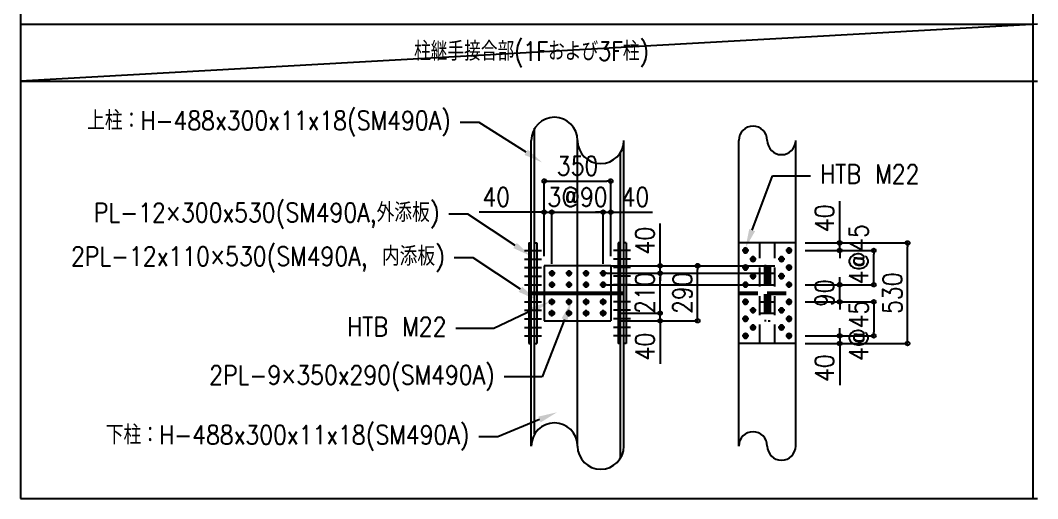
# Model space of a CAD drawing. Extents: x -668440 to 1010955, y -1678500 to 210463.
# Drawn here: x -528886 to -475273, y -559286 to -534088 of the extents above; entities that cross this region are included whole.
import ezdxf
from ezdxf import colors
from ezdxf.entities.mleader import LeaderData, LeaderLine
from ezdxf.enums import TextEntityAlignment as Align
from ezdxf.math import Vec2, Vec3

# ---------------------------------------------------------------- set-up
doc = ezdxf.new("R2010")
doc.units = 0
doc.header["$MEASUREMENT"] = 0
doc.linetypes.add('DASHED', pattern=[0.75, 0.5, -0.25])
doc.layers.get('0').update_dxf_attribs({"color": 3, "linetype": 'CONTINUOUS'})
doc.layers.get('Defpoints').update_dxf_attribs({"color": 251, "linetype": 'CONTINUOUS'})
for name, color, linetype in [('Sプレート', 1, 'CONTINUOUS'), ('Sプレート文字', 1, 'CONTINUOUS'), ('Sボルト', 2, 'CONTINUOUS'), ('S柱', 4, 'CONTINUOUS'), ('寸法', 3, 'CONTINUOUS'), ('注記', 3, 'CONTINUOUS')]:
    doc.layers.add(name, color=color, linetype=linetype)
doc.styles.add('DRACAD', font='txt', dxfattribs={"width": 0.85, "bigfont": 'extfont2'})
doc.dimstyles.new('MYDIM', dxfattribs={"dimtxt": 120, "dimasz": 20, "dimexe": 1.25, "dimexo": 50, "dimgap": 50, "dimtad": 1, "dimdec": 4, "dimdsep": 46, "dimtxsty": 'DRACAD', "dimblk": 'ORIGIN', "dimcen": 2.5, "dimadec": 0, "dimazin": 0, "dimtfac": 1, "dimtdec": 4, "dimtmove": 0, "dimatfit": 3, "dimfxl": 1, "dimtolj": 1, "dimtzin": 0, "dimarcsym": 0})

# ---------------------------------------------------------------- blocks, each defined once
blk = doc.blocks.new('_ORIGIN')
at = {"color": 0, "linetype": 'ByBlock', "lineweight": -2}
blk.add_line((0, 0), (-1, 0), dxfattribs=at)
blk.add_circle((0, 0), 0.5, dxfattribs=at)
blk = doc.blocks.new('*D8121')
at = {"layer": 'Defpoints', "color": 0}
for p in [(133101.7, -1088248), (133514.2, -1088248), (133102.4, -1088428)]:
    blk.add_point(p, dxfattribs=at)
at = {"layer": '寸法', "color": 0, "lineweight": -2}
for p, q in [((133151.7, -1088248), (133515.5, -1088248)), ((133514.2, -1088408), (133514.2, -1088268)), ((133152.4, -1088428), (133515.5, -1088428))]:
    blk.add_line(p, q, dxfattribs=at)
at = {"layer": '寸法', "color": 0, "linetype": 'ByBlock', "lineweight": -2, "xscale": 20, "yscale": 20, "zscale": 20}
for p, rotation in [((133514.2, -1088248), 90), ((133514.2, -1088428), 270)]:
    blk.add_blockref('_ORIGIN', p, dxfattribs=dict(at, rotation=rotation))
at = {"layer": '寸法', "color": 0, "insert": (133434.2, -1088268), "char_height": 100, "attachment_point": 5, "rotation": 90, "style": 'DRACAD'}
blk.add_mtext('\\A1;4@45', dxfattribs=at)
blk = doc.blocks.new('*D8122')
at = {"layer": 'Defpoints', "color": 0}
for p in [(133102.4, -1088208), (133333.9, -1088208), (133101.7, -1088248)]:
    blk.add_point(p, dxfattribs=at)
at = {"layer": '寸法', "color": 0, "lineweight": -2}
for p, q in [((133333.9, -1088188), (133333.9, -1087988)), ((133152.4, -1088208), (133335.2, -1088208)), ((133333.9, -1088248), (133333.9, -1088208)), ((133151.7, -1088248), (133335.2, -1088248)), ((133333.9, -1088268), (133333.9, -1088288))]:
    blk.add_line(p, q, dxfattribs=at)
at = {"layer": '寸法', "color": 0, "linetype": 'ByBlock', "lineweight": -2, "xscale": 20, "yscale": 20, "zscale": 20}
for p, rotation in [((133333.9, -1088208), 270), ((133333.9, -1088248), 90)]:
    blk.add_blockref('_ORIGIN', p, dxfattribs=dict(at, rotation=rotation))
at = {"layer": '寸法', "color": 0, "insert": (133253.9, -1088078), "char_height": 100, "attachment_point": 5, "rotation": 90, "style": 'DRACAD'}
blk.add_mtext('\\A1;40', dxfattribs=at)
blk = doc.blocks.new('*D8123')
at = {"layer": 'Defpoints', "color": 0}
for p in [(133102.4, -1088428), (133333.9, -1088428), (133103, -1088518)]:
    blk.add_point(p, dxfattribs=at)
at = {"layer": '寸法', "color": 0, "lineweight": -2}
for p, q in [((133152.4, -1088428), (133335.2, -1088428)), ((133333.9, -1088408), (133333.9, -1088388)), ((133333.9, -1088518), (133333.9, -1088428)), ((133153, -1088518), (133335.2, -1088518)), ((133333.9, -1088538), (133333.9, -1088558))]:
    blk.add_line(p, q, dxfattribs=at)
at = {"layer": '寸法', "color": 0, "linetype": 'ByBlock', "lineweight": -2, "xscale": 20, "yscale": 20, "zscale": 20}
for p, rotation in [((133333.9, -1088428), 270), ((133333.9, -1088518), 90)]:
    blk.add_blockref('_ORIGIN', p, dxfattribs=dict(at, rotation=rotation))
at = {"layer": '寸法', "color": 0, "insert": (133253.9, -1088473), "char_height": 100, "attachment_point": 5, "rotation": 90, "style": 'DRACAD'}
blk.add_mtext('\\A1;\\A1;90', dxfattribs=at)
blk = doc.blocks.new('*D8124')
at = {"layer": 'Defpoints', "color": 0}
for p in [(133102.4, -1088208), (133692, -1088208), (133102.4, -1088738)]:
    blk.add_point(p, dxfattribs=at)
at = {"layer": '寸法', "color": 0, "lineweight": -2}
for p, q in [((133152.4, -1088208), (133693.3, -1088208)), ((133692, -1088718), (133692, -1088228)), ((133152.4, -1088738), (133693.3, -1088738))]:
    blk.add_line(p, q, dxfattribs=at)
at = {"layer": '寸法', "color": 0, "linetype": 'ByBlock', "lineweight": -2, "xscale": 20, "yscale": 20, "zscale": 20}
for p, rotation in [((133692, -1088208), 90), ((133692, -1088738), 270)]:
    blk.add_blockref('_ORIGIN', p, dxfattribs=dict(at, rotation=rotation))
at = {"layer": '寸法', "color": 0, "insert": (133612, -1088473), "char_height": 100, "attachment_point": 5, "rotation": 90, "style": 'DRACAD'}
blk.add_mtext('\\A1;530', dxfattribs=at)
blk = doc.blocks.new('*D8125')
at = {"layer": 'Defpoints', "color": 0}
for p in [(133102.4, -1088518), (133102.4, -1088697.4), (133514.2, -1088697.4)]:
    blk.add_point(p, dxfattribs=at)
at = {"layer": '寸法', "color": 0, "lineweight": -2}
for p, q in [((133152.4, -1088518), (133515.5, -1088518)), ((133514.2, -1088538), (133514.2, -1088677.4)), ((133152.4, -1088697.4), (133515.5, -1088697.4))]:
    blk.add_line(p, q, dxfattribs=at)
at = {"layer": '寸法', "color": 0, "linetype": 'ByBlock', "lineweight": -2, "xscale": 20, "yscale": 20, "zscale": 20}
for p, rotation in [((133514.2, -1088518), 90), ((133514.2, -1088697.4), 270)]:
    blk.add_blockref('_ORIGIN', p, dxfattribs=dict(at, rotation=rotation))
at = {"layer": '寸法', "color": 0, "insert": (133434.2, -1088670.7), "char_height": 100, "attachment_point": 5, "rotation": 90, "style": 'DRACAD'}
blk.add_mtext('\\A1;4@45', dxfattribs=at)
blk = doc.blocks.new('*D8126')
at = {"layer": 'Defpoints', "color": 0}
for p in [(133102.4, -1088697.4), (133103, -1088737.4), (133333.9, -1088737.4)]:
    blk.add_point(p, dxfattribs=at)
at = {"layer": '寸法', "color": 0, "lineweight": -2}
for p, q in [((133152.4, -1088697.4), (133335.2, -1088697.4)), ((133333.9, -1088677.4), (133333.9, -1088657.4)), ((133333.9, -1088697.4), (133333.9, -1088737.4)), ((133153, -1088737.4), (133335.2, -1088737.4)), ((133333.9, -1088757.4), (133333.9, -1088957.4))]:
    blk.add_line(p, q, dxfattribs=at)
at = {"layer": '寸法', "color": 0, "linetype": 'ByBlock', "lineweight": -2, "xscale": 20, "yscale": 20, "zscale": 20}
for p, rotation in [((133333.9, -1088697.4), 270), ((133333.9, -1088737.4), 90)]:
    blk.add_blockref('_ORIGIN', p, dxfattribs=dict(at, rotation=rotation))
at = {"layer": '寸法', "color": 0, "insert": (133253.9, -1088867.4), "char_height": 100, "attachment_point": 5, "rotation": 90, "style": 'DRACAD'}
blk.add_mtext('\\A1;40', dxfattribs=at)
blk = doc.blocks.new('*D8127')
at = {"layer": 'Defpoints', "color": 0}
for p in [(132127.4, -1088578), (132387.5, -1088578), (132127.4, -1088618)]:
    blk.add_point(p, dxfattribs=at)
at = {"layer": '寸法', "color": 0, "lineweight": -2}
for p, q in [((132387.5, -1088558), (132387.5, -1088538)), ((132177.4, -1088578), (132388.8, -1088578)), ((132387.5, -1088618), (132387.5, -1088578)), ((132177.4, -1088618), (132388.8, -1088618)), ((132387.5, -1088638), (132387.5, -1088844.2))]:
    blk.add_line(p, q, dxfattribs=at)
at = {"layer": '寸法', "color": 0, "linetype": 'ByBlock', "lineweight": -2, "xscale": 20, "yscale": 20, "zscale": 20}
for p, rotation in [((132387.5, -1088578), 270), ((132387.5, -1088618), 90)]:
    blk.add_blockref('_ORIGIN', p, dxfattribs=dict(at, rotation=rotation))
at = {"layer": '寸法', "color": 0, "insert": (132307.5, -1088754.2), "char_height": 100, "attachment_point": 5, "rotation": 90, "style": 'DRACAD'}
blk.add_mtext('\\A1;40', dxfattribs=at)
blk = doc.blocks.new('*D8128')
at = {"layer": 'Defpoints', "color": 0}
for p in [(131817.4, -1088046), (131777.4, -1088328), (131817.4, -1088368)]:
    blk.add_point(p, dxfattribs=at)
at = {"layer": '寸法', "color": 0, "lineweight": -2}
for p, q in [((131757.4, -1088046), (131434, -1088046)), ((131777.4, -1088278), (131777.4, -1088044.8)), ((131777.4, -1088046), (131817.4, -1088046)), ((131817.4, -1088318), (131817.4, -1088044.8)), ((131837.4, -1088046), (131857.4, -1088046))]:
    blk.add_line(p, q, dxfattribs=at)
at = {"layer": '寸法', "color": 0, "linetype": 'ByBlock', "lineweight": -2, "xscale": 20, "yscale": 20, "zscale": 20}
blk.add_blockref('_ORIGIN', (131777.4, -1088046), dxfattribs=at)
at = {"layer": '寸法', "color": 0, "linetype": 'ByBlock', "lineweight": -2, "xscale": 20, "yscale": 20, "zscale": 20, "rotation": 180}
blk.add_blockref('_ORIGIN', (131817.4, -1088046), dxfattribs=at)
at = {"layer": '寸法', "color": 0, "insert": (131524, -1087966), "char_height": 100, "attachment_point": 5, "style": 'DRACAD'}
blk.add_mtext('\\A1;40', dxfattribs=at)
blk = doc.blocks.new('*D8129')
at = {"layer": 'Defpoints', "color": 0}
for p in [(132087.4, -1088046), (131817.4, -1088368), (132087.4, -1088368)]:
    blk.add_point(p, dxfattribs=at)
at = {"layer": '寸法', "color": 0, "lineweight": -2}
for p, q in [((131817.4, -1088318), (131817.4, -1088044.8)), ((131837.4, -1088046), (132067.4, -1088046)), ((132087.4, -1088318), (132087.4, -1088044.8))]:
    blk.add_line(p, q, dxfattribs=at)
at = {"layer": '寸法', "color": 0, "linetype": 'ByBlock', "lineweight": -2, "xscale": 20, "yscale": 20, "zscale": 20, "rotation": 180}
blk.add_blockref('_ORIGIN', (131817.4, -1088046), dxfattribs=at)
at = {"layer": '寸法', "color": 0, "linetype": 'ByBlock', "lineweight": -2, "xscale": 20, "yscale": 20, "zscale": 20}
blk.add_blockref('_ORIGIN', (132087.4, -1088046), dxfattribs=at)
at = {"layer": '寸法', "color": 0, "insert": (131952.4, -1087966), "char_height": 100, "attachment_point": 5, "style": 'DRACAD'}
blk.add_mtext('\\A1;3@90', dxfattribs=at)
blk = doc.blocks.new('*D8130')
at = {"layer": 'Defpoints', "color": 0}
for p in [(132127.4, -1088046), (132127.4, -1088328), (132087.4, -1088368)]:
    blk.add_point(p, dxfattribs=at)
at = {"layer": '寸法', "color": 0, "lineweight": -2}
for p, q in [((132067.4, -1088046), (132047.4, -1088046)), ((132087.4, -1088318), (132087.4, -1088044.8)), ((132087.4, -1088046), (132127.4, -1088046)), ((132127.4, -1088278), (132127.4, -1088044.8)), ((132147.4, -1088046), (132347.4, -1088046))]:
    blk.add_line(p, q, dxfattribs=at)
at = {"layer": '寸法', "color": 0, "linetype": 'ByBlock', "lineweight": -2, "xscale": 20, "yscale": 20, "zscale": 20}
blk.add_blockref('_ORIGIN', (132087.4, -1088046), dxfattribs=at)
at = {"layer": '寸法', "color": 0, "linetype": 'ByBlock', "lineweight": -2, "xscale": 20, "yscale": 20, "zscale": 20, "rotation": 180}
blk.add_blockref('_ORIGIN', (132127.4, -1088046), dxfattribs=at)
at = {"layer": '寸法', "color": 0, "insert": (132257.4, -1087966), "char_height": 100, "attachment_point": 5, "style": 'DRACAD'}
blk.add_mtext('\\A1;40', dxfattribs=at)
blk = doc.blocks.new('*D8131')
at = {"layer": 'Defpoints', "color": 0}
for p in [(132127.4, -1087882), (131777.4, -1088328), (132127.4, -1088328)]:
    blk.add_point(p, dxfattribs=at)
at = {"layer": '寸法', "color": 0, "lineweight": -2}
for p, q in [((131777.4, -1088278), (131777.4, -1087880.8)), ((131797.4, -1087882), (132107.4, -1087882)), ((132127.4, -1088278), (132127.4, -1087880.8))]:
    blk.add_line(p, q, dxfattribs=at)
at = {"layer": '寸法', "color": 0, "linetype": 'ByBlock', "lineweight": -2, "xscale": 20, "yscale": 20, "zscale": 20, "rotation": 180}
blk.add_blockref('_ORIGIN', (131777.4, -1087882), dxfattribs=at)
at = {"layer": '寸法', "color": 0, "linetype": 'ByBlock', "lineweight": -2, "xscale": 20, "yscale": 20, "zscale": 20}
blk.add_blockref('_ORIGIN', (132127.4, -1087882), dxfattribs=at)
at = {"layer": '寸法', "color": 0, "insert": (131952.4, -1087802), "char_height": 100, "attachment_point": 5, "style": 'DRACAD'}
blk.add_mtext('\\A1;350', dxfattribs=at)
blk = doc.blocks.new('*D8132')
at = {"layer": 'Defpoints', "color": 0}
for p in [(132127.4, -1088328), (132585.5, -1088328), (132127.4, -1088618)]:
    blk.add_point(p, dxfattribs=at)
at = {"layer": '寸法', "color": 0, "lineweight": -2}
for p, q in [((132177.4, -1088328), (132586.7, -1088328)), ((132585.5, -1088598), (132585.5, -1088348)), ((132177.4, -1088618), (132586.7, -1088618))]:
    blk.add_line(p, q, dxfattribs=at)
at = {"layer": '寸法', "color": 0, "linetype": 'ByBlock', "lineweight": -2, "xscale": 20, "yscale": 20, "zscale": 20}
for p, rotation in [((132585.5, -1088328), 90), ((132585.5, -1088618), 270)]:
    blk.add_blockref('_ORIGIN', p, dxfattribs=dict(at, rotation=rotation))
at = {"layer": '寸法', "color": 0, "insert": (132505.5, -1088473), "char_height": 100, "attachment_point": 5, "rotation": 90, "style": 'DRACAD'}
blk.add_mtext('\\A1;290', dxfattribs=at)
blk = doc.blocks.new('*D8133')
at = {"layer": 'Defpoints', "color": 0}
for p in [(132104.4, -1088368), (132387.5, -1088368), (132127.4, -1088578)]:
    blk.add_point(p, dxfattribs=at)
at = {"layer": '寸法', "color": 0, "lineweight": -2}
for p, q in [((132154.4, -1088368), (132388.8, -1088368)), ((132387.5, -1088558), (132387.5, -1088388)), ((132177.4, -1088578), (132388.8, -1088578))]:
    blk.add_line(p, q, dxfattribs=at)
at = {"layer": '寸法', "color": 0, "linetype": 'ByBlock', "lineweight": -2, "xscale": 20, "yscale": 20, "zscale": 20}
for p, rotation in [((132387.5, -1088368), 90), ((132387.5, -1088578), 270)]:
    blk.add_blockref('_ORIGIN', p, dxfattribs=dict(at, rotation=rotation))
at = {"layer": '寸法', "color": 0, "insert": (132307.5, -1088473), "char_height": 100, "attachment_point": 5, "rotation": 90, "style": 'DRACAD'}
blk.add_mtext('\\A1;210', dxfattribs=at)
blk = doc.blocks.new('*D8134')
at = {"layer": 'Defpoints', "color": 0}
for p in [(132127.4, -1088328), (132387.5, -1088328), (132127.4, -1088368)]:
    blk.add_point(p, dxfattribs=at)
at = {"layer": '寸法', "color": 0, "lineweight": -2}
for p, q in [((132387.5, -1088308), (132387.5, -1088106.3)), ((132177.4, -1088328), (132388.8, -1088328)), ((132387.5, -1088368), (132387.5, -1088328)), ((132177.4, -1088368), (132388.8, -1088368)), ((132387.5, -1088388), (132387.5, -1088408))]:
    blk.add_line(p, q, dxfattribs=at)
at = {"layer": '寸法', "color": 0, "linetype": 'ByBlock', "lineweight": -2, "xscale": 20, "yscale": 20, "zscale": 20}
for p, rotation in [((132387.5, -1088328), 270), ((132387.5, -1088368), 90)]:
    blk.add_blockref('_ORIGIN', p, dxfattribs=dict(at, rotation=rotation))
at = {"layer": '寸法', "color": 0, "insert": (132307.5, -1088196.3), "char_height": 100, "attachment_point": 5, "rotation": 90, "style": 'DRACAD'}
blk.add_mtext('\\A1;40', dxfattribs=at)
blk = doc.blocks.new('*U8136')
blk.add_circle((0, 0), 12)
at = {"layer": 'Sボルト'}
for p, q in [((17, 0), (-17, 0)), ((0, -17), (0, 17))]:
    blk.add_line(p, q, dxfattribs=at)
blk = doc.blocks.new('*U8135')
at = {"layer": 'Sプレート', "color": 0, "linetype": 'ByBlock', "lineweight": -2, "transparency": 16777216}
for p in [(0, 60), (90, 60), (180, 60), (270, 60), (0, 0), (90, 0), (180, 0), (270, 0)]:
    blk.add_blockref('*U8136', p, dxfattribs=at)
blk = doc.blocks.new('*U8138')
blk.add_circle((0, 0), 12)
at = {"layer": 'Sボルト'}
for p, q in [((17, 0), (-17, 0)), ((0, -17), (0, 17))]:
    blk.add_line(p, q, dxfattribs=at)
blk = doc.blocks.new('*U8137')
at = {"layer": 'Sプレート', "color": 0, "linetype": 'ByBlock', "lineweight": -2, "transparency": 16777216}
for p in [(0, 60), (90, 60), (180, 60), (270, 60), (0, 0), (90, 0), (180, 0), (270, 0)]:
    blk.add_blockref('*U8138', p, dxfattribs=at)
blk = doc.blocks.new('cj48 1F')
at = {"layer": 'Defpoints'}
for p, q in [((131952.35907, -1089278), (131952.35907, -1087668)), ((132127.35907, -1088328), (132992.35907, -1088328)), ((132104.35907, -1088368), (132992.35907, -1088368)), ((132104.35907, -1088428), (132937.85907, -1088428)), ((131708.35907, -1088473), (132196.35907, -1088473))]:
    blk.add_line(p, q, dxfattribs=at)
at = {"layer": 'Sプレート'}
for p, q in [((131696.35907, -1088208), (131708.35907, -1088208)), ((131696.35907, -1088208), (131696.35907, -1088738)), ((131726.35907, -1088208), (131738.35907, -1088208)), ((131738.35907, -1088208), (131738.35907, -1088738)), ((132178.35907, -1088208), (132166.35907, -1088208)), ((132166.35907, -1088208), (132166.35907, -1088738)), ((132208.35907, -1088208), (132196.35907, -1088208)), ((132208.35907, -1088208), (132208.35907, -1088738)), ((133102.35907, -1088208), (132802.35907, -1088208)), ((131777.35907, -1088328), (131777.35907, -1088618)), ((132127.35907, -1088328), (131777.35907, -1088328)), ((132127.35907, -1088328), (132127.35907, -1088618)), ((132946.85907, -1088328), (132937.85907, -1088328)), ((132957.85907, -1088328), (132966.85907, -1088328)), ((131777.35907, -1088618), (132127.35907, -1088618)), ((132946.85907, -1088618), (132937.85907, -1088618)), ((132957.85907, -1088618), (132966.85907, -1088618)), ((131696.35907, -1088738), (131708.35907, -1088738)), ((131726.35907, -1088738), (131738.35907, -1088738)), ((132178.35907, -1088738), (132166.35907, -1088738)), ((132208.35907, -1088738), (132196.35907, -1088738)), ((133102.35907, -1088738), (132802.35907, -1088738))]:
    blk.add_line(p, q, dxfattribs=at)
at = {"layer": 'Sプレート', "linetype": 'DASHED', "ltscale": 200}
for p, q in [((132912.35907, -1088738), (132912.35907, -1088208)), ((132992.35907, -1088738), (132992.35907, -1088208)), ((132937.85907, -1088328), (132937.85907, -1088618)), ((132946.85907, -1088328), (132946.85907, -1088618)), ((132957.85907, -1088328), (132957.85907, -1088618)), ((132966.85907, -1088328), (132966.85907, -1088618))]:
    blk.add_line(p, q, dxfattribs=at)
at = {"layer": 'Sプレート', "extrusion": (7.4988e-33, 6.12323e-17, -1)}
for centre in [(-132837.35907, -1088248), (-133067.35907, -1088248), (-132837.35907, -1088338), (-132877.35907, -1088293), (-133027.35907, -1088293), (-133067.35907, -1088338), (-132877.35907, -1088383), (-133027.35907, -1088383), (-132837.35907, -1088428), (-133067.35907, -1088428), (-132837.35907, -1088518), (-133067.35907, -1088518), (-132837.35907, -1088608), (-132877.35907, -1088563), (-133027.35907, -1088563), (-133067.35907, -1088608), (-132877.35907, -1088653), (-133027.35907, -1088653), (-132837.35907, -1088698), (-133067.35907, -1088698)]:
    blk.add_circle(centre, 12, dxfattribs=at)
at = {"layer": 'Sボルト'}
for p, q in [((131672.35907, -1088248), (131762.35907, -1088248)), ((132232.35907, -1088248), (132142.35907, -1088248)), ((132854.35907, -1088248), (132820.35907, -1088248)), ((132837.35907, -1088265), (132837.35907, -1088231)), ((132877.35907, -1088310), (132877.35907, -1088276)), ((133027.35907, -1088310), (133027.35907, -1088276)), ((133084.35907, -1088248), (133050.35907, -1088248)), ((133067.35907, -1088265), (133067.35907, -1088231)), ((131672.35907, -1088293), (131762.35907, -1088293)), ((132232.35907, -1088293), (132142.35907, -1088293)), ((132837.35907, -1088355), (132837.35907, -1088321)), ((132894.35907, -1088293), (132860.35907, -1088293)), ((133044.35907, -1088293), (133010.35907, -1088293)), ((133067.35907, -1088355), (133067.35907, -1088321)), ((131672.35907, -1088338), (131762.35907, -1088338)), ((131672.35907, -1088383), (131762.35907, -1088383)), ((132232.35907, -1088338), (132142.35907, -1088338)), ((132232.35907, -1088383), (132142.35907, -1088383)), ((132854.35907, -1088338), (132820.35907, -1088338)), ((132894.35907, -1088383), (132860.35907, -1088383)), ((132877.35907, -1088400), (132877.35907, -1088366)), ((133044.35907, -1088383), (133010.35907, -1088383)), ((133027.35907, -1088400), (133027.35907, -1088366)), ((133084.35907, -1088338), (133050.35907, -1088338)), ((131672.35907, -1088428), (131762.35907, -1088428)), ((132232.35907, -1088428), (132142.35907, -1088428)), ((132854.35907, -1088428), (132820.35907, -1088428)), ((132837.35907, -1088445), (132837.35907, -1088411)), ((133084.35907, -1088428), (133050.35907, -1088428)), ((133067.35907, -1088445), (133067.35907, -1088411)), ((131672.35907, -1088518), (131762.35907, -1088518)), ((132232.35907, -1088518), (132142.35907, -1088518)), ((132854.35907, -1088518), (132820.35907, -1088518)), ((132837.35907, -1088535), (132837.35907, -1088501)), ((133084.35907, -1088518), (133050.35907, -1088518)), ((133067.35907, -1088535), (133067.35907, -1088501)), ((131672.35907, -1088563), (131762.35907, -1088563)), ((132232.35907, -1088563), (132142.35907, -1088563)), ((132837.35907, -1088625), (132837.35907, -1088591)), ((132894.35907, -1088563), (132860.35907, -1088563)), ((132877.35907, -1088580), (132877.35907, -1088546)), ((133044.35907, -1088563), (133010.35907, -1088563)), ((133027.35907, -1088580), (133027.35907, -1088546)), ((133067.35907, -1088625), (133067.35907, -1088591)), ((131672.35907, -1088608), (131762.35907, -1088608)), ((132232.35907, -1088608), (132142.35907, -1088608)), ((132854.35907, -1088608), (132820.35907, -1088608)), ((132877.35907, -1088670), (132877.35907, -1088636)), ((133027.35907, -1088670), (133027.35907, -1088636)), ((133084.35907, -1088608), (133050.35907, -1088608)), ((131672.35907, -1088653), (131762.35907, -1088653)), ((131672.35907, -1088698), (131762.35907, -1088698)), ((132232.35907, -1088653), (132142.35907, -1088653)), ((132232.35907, -1088698), (132142.35907, -1088698)), ((132854.35907, -1088698), (132820.35907, -1088698)), ((132837.35907, -1088715), (132837.35907, -1088681)), ((132894.35907, -1088653), (132860.35907, -1088653)), ((133044.35907, -1088653), (133010.35907, -1088653)), ((133084.35907, -1088698), (133050.35907, -1088698)), ((133067.35907, -1088715), (133067.35907, -1088681))]:
    blk.add_line(p, q, dxfattribs=at)
at = {"layer": 'Sボルト', "linetype": 'DASHED', "ltscale": 200}
for p, q in [((132917.85907, -1088368), (132986.85907, -1088368)), ((132917.85907, -1088428), (132986.85907, -1088428)), ((132917.85907, -1088518), (132986.85907, -1088518)), ((132917.85907, -1088578), (132986.85907, -1088578))]:
    blk.add_line(p, q, dxfattribs=at)
at = {"layer": 'S柱'}
for p, q in [((131726.35907, -1089214.21913), (131726.35907, -1087604.21913)), ((131708.35907, -1089278), (131708.35907, -1087668)), ((132196.35907, -1089278), (132196.35907, -1087668)), ((132802.35907, -1089278), (132802.35907, -1087668)), ((133102.35907, -1089278), (133102.35907, -1087668)), ((132178.35907, -1089341.78087), (132178.35907, -1087731.78087)), ((131708.35907, -1088468), (132196.35907, -1088468)), ((131708.35907, -1088478), (132196.35907, -1088478))]:
    blk.add_line(p, q, dxfattribs=at)
at = {"layer": 'S柱', "linetype": 'DASHED', "ltscale": 200}
for p, q in [((132802.35907, -1088468), (133102.35907, -1088468)), ((132802.35907, -1088478), (133102.35907, -1088478))]:
    blk.add_line(p, q, dxfattribs=at)
at = {"layer": '注記'}
for centre, radius, start, end in [((131830.35907, -1087668), 122, 0, 180), ((132877.35907, -1087668), 75, 0, 180), ((132074.35907, -1087668), 122, 180, 0), ((133027.35907, -1087668), 75, 180, 0), ((131830.35907, -1089278), 122, 0, 180), ((132877.35907, -1089278), 75, 0, 180), ((132074.35907, -1089278), 122, 180, 0), ((133027.35907, -1089278), 75, 180, 0)]:
    blk.add_arc(centre, radius, start, end, dxfattribs=at)
at = {"layer": 'Sプレート', "xscale": -1, "rotation": 180}
blk.add_blockref('*U8137', (131817.35907, -1088368), dxfattribs=at)
at = {"layer": 'Sプレート'}
blk.add_blockref('*U8135', (131817.35907, -1088578), dxfattribs=at)
at = {"layer": '寸法'}
for base, p1, p2, angle, picture, middle in [((132127.35907, -1087882), (131777.35907, -1088328), (132127.35907, -1088328), 180, '*D8131', (131952.35907, -1087802)), ((133333.9253, -1088208), (133101.73407, -1088247.99999), (133102.35907, -1088208), 270, '*D8122', (133253.9253, -1088078)), ((133692.0039, -1088208), (133102.36296, -1088738), (133102.35907, -1088208), 270, '*D8124', (133612.0039, -1088473)), ((133333.9253, -1088737.38036), (133102.35907, -1088697.38037), (133102.98407, -1088737.38036), 90, '*D8126', (133253.9253, -1088867.38036))]:
    dim = blk.add_linear_dim(base=base, p1=p1, p2=p2, angle=angle, dimstyle='MYDIM', override={"dimtxt": 100, "dimgap": 30}, dxfattribs=at)
    dim.commit()
    dim.dimension.update_dxf_attribs({"geometry": picture, "text_midpoint": middle})
for base, p1, p2, angle, override, picture, middle in [((131817.35907, -1088046), (131777.35907, -1088328), (131817.35907, -1088368), 180, {"dimtxt": 100, "dimgap": 30}, '*D8128', (131524.02574, -1088046)), ((132387.54666, -1088328), (132127.35907, -1088368), (132127.35907, -1088328), 90, {"dimtxt": 100, "dimgap": 30}, '*D8134', (132387.54666, -1088196.33333)), ((132585.45864, -1088328), (132127.35907, -1088618), (132127.35907, -1088328), 90, {"dimtxt": 100, "dimgap": 30, "dimdec": 0}, '*D8132', (132585.45864, -1088472.99993)), ((132387.54666, -1088368), (132127.35907, -1088578), (132104.35907, -1088368), 90, {"dimtxt": 100, "dimgap": 30}, '*D8133', (132387.54666, -1088473)), ((132387.54666, -1088578), (132127.35907, -1088618), (132127.35907, -1088578), 90, {"dimtxt": 100, "dimgap": 30}, '*D8127', (132387.54666, -1088754.25))]:
    dim = blk.add_linear_dim(base=base, p1=p1, p2=p2, angle=angle, dimstyle='MYDIM', override=override, dxfattribs=at)
    dim.commit()
    dim.dimension.update_dxf_attribs({"geometry": picture, "text_midpoint": middle, "dimtype": 160})
for base, p1, p2, angle, text, override, picture, middle in [((132087.35907, -1088046), (131817.35907, -1088368), (132087.35907, -1088368), 180, '3@90', {"dimtxt": 100, "dimgap": 30, "dimtxsty": 'DRACAD', "dimtfill": 0, "dimtfillclr": 0}, '*D8129', (131952.35907, -1088046)), ((133514.24154, -1088247.99999), (133102.35907, -1088428), (133101.73407, -1088247.99999), 270, '4@45', {"dimtxt": 100, "dimgap": 30}, '*D8121', (133514.24154, -1088267.99999)), ((133333.9253, -1088428), (133102.98457, -1088517.99885), (133102.35907, -1088428), 270, '\\A1;90', {"dimtxt": 100, "dimgap": 30}, '*D8123', (133333.9253, -1088472.99821)), ((133514.24154, -1088697.38037), (133102.35907, -1088517.99793), (133102.35907, -1088697.38037), 90, '4@45', {"dimtxt": 100, "dimgap": 30}, '*D8125', (133514.24154, -1088670.71667))]:
    dim = blk.add_linear_dim(base=base, p1=p1, p2=p2, angle=angle, text=text, dimstyle='MYDIM', override=override, dxfattribs=at)
    dim.commit()
    dim.dimension.update_dxf_attribs({"geometry": picture, "text_midpoint": middle, "dimtype": 160})
dim = blk.add_linear_dim(base=(132127.35907, -1088046), p1=(132087.35907, -1088368), p2=(132127.35907, -1088328), angle=180, text='40', dimstyle='MYDIM', override={"dimtxt": 100, "dimgap": 30}, dxfattribs=at)
dim.commit()
dim.dimension.update_dxf_attribs({"geometry": '*D8130', "text_midpoint": (132257.35907, -1087966)})
at = {"layer": 'Sプレート文字'}
ml = blk.add_multileader_mtext('Standard', dxfattribs=at)
ml.set_content('\\W0.85;PL-12×300x530(SM490A,外添板)', style='DRACAD')
ml.set_leader_properties()
ml.build(insert=Vec2(0, 0))
ml.multileader.update_dxf_attribs({"dogleg_length": 100, "arrow_head_size": 100})
ctx = ml.context
ctx.base_point, ctx.char_height, ctx.arrow_head_size, ctx.landing_gap_size, ctx.plane_origin = Vec3(129194.41827, -1088056.16943), 100, 100, 50, Vec3(-284623.87009, -349416.08474)
ctx.text_align_type = 2
notes = []
notes.append((ctx, [(0, (1, 1, 0), (131374.91827, -1088056.16943), (-1, 0), 100, [(0, [(131706.73661, -1088277.25176)], 0, [])])]))
ctx.mtext.insert, ctx.mtext.alignment = Vec3(131224.91827, -1087997.83609), 3
ml = blk.add_multileader_mtext('Standard', dxfattribs=at)
ml.set_content('\\W0.85;2PL-12x110×530(SM490A, 内添板)', style='DRACAD')
ml.set_leader_properties()
ml.build(insert=Vec2(0, 0))
ml.multileader.update_dxf_attribs({"dogleg_length": 100, "arrow_head_size": 100})
ctx = ml.context
ctx.base_point, ctx.char_height, ctx.arrow_head_size, ctx.landing_gap_size, ctx.plane_origin = Vec3(129094.93056, -1088286.52928), 100, 100, 50, Vec3(-284595.8578, -349646.44459)
ctx.text_align_type = 2
notes.append((ctx, [(0, (1, 1, 0), (131402.93056, -1088286.52928), (-1, 0), 100, [(0, [(131734.74889, -1088507.61161)], 0, [])])]))
ctx.mtext.insert, ctx.mtext.alignment = Vec3(131252.93056, -1088228.19594), 3
ml = blk.add_multileader_mtext('Standard', dxfattribs=at)
ml.set_content('\\W0.85;2PL-9×350x290(SM490A)', style='DRACAD')
ml.set_leader_properties()
ml.build(insert=Vec2(0, 0))
ml.multileader.update_dxf_attribs({"dogleg_length": 100, "arrow_head_size": 100})
ctx = ml.context
ctx.base_point, ctx.char_height, ctx.arrow_head_size, ctx.landing_gap_size, ctx.plane_origin = Vec3(129791.51983, -1088914.17581), 100, 100, 50, Vec3(-284422.76853, -350264.16057)
ctx.text_align_type = 2
notes.append((ctx, [(0, (1, 1, 0), (131766.01983, -1088914.17581), (-1, 0), 200, [(0, [(131920.01129, -1088518)], 0, [])])]))
ctx.mtext.insert, ctx.mtext.alignment = Vec3(131516.01983, -1088854.17581), 3
at = {"layer": 'Sボルト'}
ml = blk.add_multileader_mtext('Standard', dxfattribs=at)
ml.set_content('\\W0.85;HTB M22', style='DRACAD')
ml.set_leader_properties()
ml.build(insert=Vec2(0, 0))
ml.multileader.update_dxf_attribs({"dogleg_length": 100, "arrow_head_size": 100})
ctx = ml.context
ctx.base_point, ctx.char_height, ctx.arrow_head_size, ctx.landing_gap_size, ctx.plane_origin = Vec3(133180.35592, -1087855.12391), 100, 100, 50, Vec3(-282141.76577, -349205.10867)
notes.append((ctx, [(0, (1, 1, 0), (132980.35592, -1087855.12391), (1, 0), 200, [(0, [(132837.35907, -1088233.9576)], 0, [])])]))
ctx.mtext.insert = Vec3(133230.35592, -1087795.12391)
ml = blk.add_multileader_mtext('Standard', dxfattribs=at)
ml.set_content('\\W0.85;HTB M22', style='DRACAD')
ml.set_leader_properties()
ml.build(insert=Vec2(0, 0))
ml.multileader.update_dxf_attribs({"dogleg_length": 100, "arrow_head_size": 100})
ctx = ml.context
ctx.base_point, ctx.char_height, ctx.arrow_head_size, ctx.landing_gap_size, ctx.plane_origin = Vec3(130644.89658, -1088659.51556), 100, 100, 50, Vec3(-284677.22511, -350009.50032)
ctx.text_align_type = 2
notes.append((ctx, [(0, (1, 1, 0), (131511.56325, -1088659.51556), (-1, 0), 200, [(0, [(131805.35907, -1088518)], 0, [])])]))
ctx.mtext.insert, ctx.mtext.alignment = Vec3(131261.56325, -1088599.51556), 3
at = {"layer": 'S柱'}
ml = blk.add_multileader_mtext('Standard', dxfattribs=at)
ml.set_content('\\W0.85;上柱：H-488x300x11x18(SM490A)', style='DRACAD')
ml.set_leader_properties()
ml.build(insert=Vec2(0, 0))
ml.multileader.update_dxf_attribs({"dogleg_length": 100, "arrow_head_size": 100})
ctx = ml.context
ctx.base_point, ctx.char_height, ctx.arrow_head_size, ctx.landing_gap_size, ctx.plane_origin = Vec3(129185.58436, -1087572.97169), 100, 100, 50, Vec3(-284564.704, -348922.95645)
ctx.text_align_type = 2
notes.append((ctx, [(0, (1, 1, 0), (131434.08436, -1087572.97169), (-1, 0), 100, [(0, [(131765.90269, -1087784.12347)], 0, [])])]))
ctx.mtext.insert, ctx.mtext.alignment = Vec3(131284.08436, -1087512.97169), 3
ml = blk.add_multileader_mtext('Standard', dxfattribs=at)
ml.set_content('\\W0.85;下柱：H-488x300x11x18(SM490A)', style='DRACAD')
ml.set_leader_properties()
ml.build(insert=Vec2(0, 0))
ml.multileader.update_dxf_attribs({"dogleg_length": 100, "arrow_head_size": 100})
ctx = ml.context
ctx.base_point, ctx.char_height, ctx.arrow_head_size, ctx.landing_gap_size, ctx.plane_origin = Vec3(129284.02402, -1089228.99141), 100, 100, 50, Vec3(-284466.26434, -350578.97617)
ctx.text_align_type = 2
notes.append((ctx, [(0, (1, 1, 0), (131532.52402, -1089228.99141), (-1, 0), 100, [(0, [(131844.34236, -1089100.14319)], 0, [])])]))
ctx.mtext.insert, ctx.mtext.alignment = Vec3(131382.52402, -1089168.99141), 3
for ctx, leaders in notes:
    for number, flags, end, landing, length, lines in leaders:
        leader = LeaderData()
        leader.index, (leader.has_last_leader_line, leader.has_dogleg_vector, leader.attachment_direction) = number, flags
        leader.last_leader_point, leader.dogleg_vector, leader.dogleg_length = Vec3(end), Vec3(landing), length
        for number, points, colour, breaks in lines:
            line = LeaderLine()
            line.index, line.vertices, line.color, line.breaks = number, Vec3.list(points), colors.encode_raw_color(colour), breaks
            leader.lines.append(line)
        ctx.leaders.append(leader)
blk = doc.blocks.new('剛接合部C4X')
at = {"layer": 'Defpoints'}
blk.add_line((-180238.76359, -406674.88829), (-185600, -406976.28469), dxfattribs=at)
at = {"layer": '注記'}
for p, q in [((-185600, -397175), (-185600, -409174.88829)), ((-180263.60281, -397175), (-180263.60281, -409174.88829)), ((-185600, -406674.88829), (-180263.60281, -406674.88829)), ((-185600, -406974.88829), (-180238.76359, -406974.88829)), ((-185600, -409174.88829), (-180238.76359, -409174.88829))]:
    blk.add_line(p, q, dxfattribs=at)
blk.add_blockref('cj48 1F', (-314616.03803, 680380.28507))
at = {"layer": '注記', "style": 'DRACAD', "width": 0.8}
blk.add_text('柱継手接合部(1Fおよび3F柱)', height=100, dxfattribs=at).set_placement((-182906.96219, -406824.88829, 560), align=Align.MIDDLE)

msp = doc.modelspace()

# ---------------------------------------------------------------- block references
at = {"xscale": 10, "yscale": 10, "zscale": 10}
msp.add_blockref('剛接合部C4X', (1327114.20162, 3532462.93397), dxfattribs=at)

doc.saveas('drawing.dxf')
